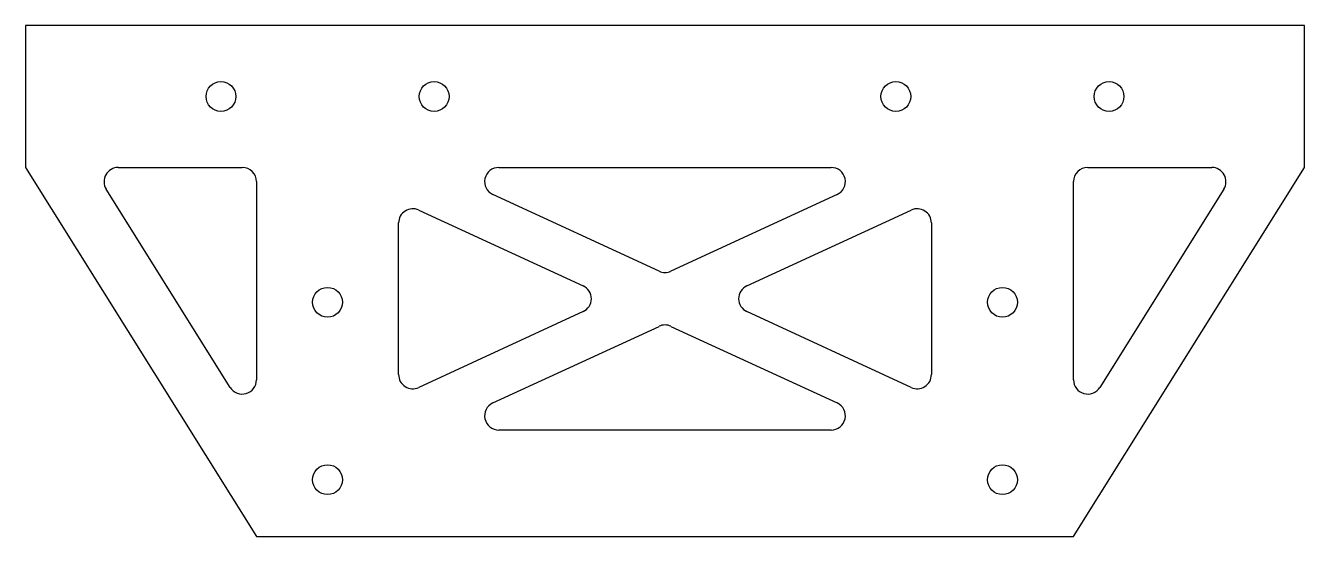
# Model space of a CAD drawing. Header units: millimetres. Extents: x -90 to 90, y -36 to 36.
import ezdxf

# ---------------------------------------------------------------- set-up
doc = ezdxf.new("R2010")
doc.units = ezdxf.units.MM

msp = doc.modelspace()

# ---------------------------------------------------------------- linework, layer by layer
at = {"color": 7, "linetype": 'Continuous', "lineweight": 25}
for p, q in [((-90, 36), (-90, 16)), ((90, 36), (-90, 36)), ((90, 16), (90, 36)), ((-90, 16), (-57.5, -36)), ((-76.96, 16), (-59.5, 16)), ((-23.39, 16), (23.39, 16)), ((57.5, -36), (90, 16)), ((59.5, 16), (76.96, 16)), ((-61.2, -14.99), (-78.65, 12.94)), ((-57.5, 14), (-57.5, -13.93)), ((57.5, -13.93), (57.5, 14)), ((78.65, 12.94), (61.2, -14.99)), ((-0.84, 1.39), (-24.23, 12.18)), ((24.23, 12.18), (0.84, 1.39)), ((-34.66, 10), (-11.52, -0.68)), ((11.52, -0.68), (34.66, 10)), ((-37.5, -13.18), (-37.5, 8.18)), ((37.5, 8.18), (37.5, -13.18)), ((-11.52, -4.32), (-34.66, -15)), ((34.66, -15), (11.52, -4.32)), ((-24.23, -17.18), (-0.84, -6.39)), ((0.84, -6.39), (24.23, -17.18)), ((23.39, -21), (-23.39, -21)), ((-57.5, -36), (57.5, -36))]:
    msp.add_line(p, q, dxfattribs=at)
for centre in [(-62.5, 26), (-32.5, 26), (32.5, 26), (62.5, 26), (-47.5, -3), (47.5, -3), (-47.5, -28), (47.5, -28)]:
    msp.add_circle(centre, 2.1, dxfattribs=at)
for centre, start, end in [((-76.96, 14), 90, 212.0054), ((-59.5, 14), 0, 90), ((-23.39, 14), 90, 245.2249), ((23.39, 14), 294.7751, 90), ((59.5, 14), 90, 180), ((76.96, 14), 327.9946, 90), ((-35.5, 8.18), 65.2249, 180), ((35.5, 8.18), 0, 114.7751), ((0, 3.2), 245.2249, 294.7751), ((-12.36, -2.5), 294.7751, 65.2249), ((12.36, -2.5), 114.7751, 245.2249), ((0, -8.2), 65.2249, 114.7751), ((-59.5, -13.93), 212.0054, 0), ((-35.5, -13.18), 180, 294.7751), ((35.5, -13.18), 245.2249, 0), ((59.5, -13.93), 180, 327.9946), ((-23.39, -19), 114.7751, 270), ((23.39, -19), 270, 65.2249)]:
    msp.add_arc(centre, 2, start, end, dxfattribs=at)

doc.saveas('drawing.dxf')
